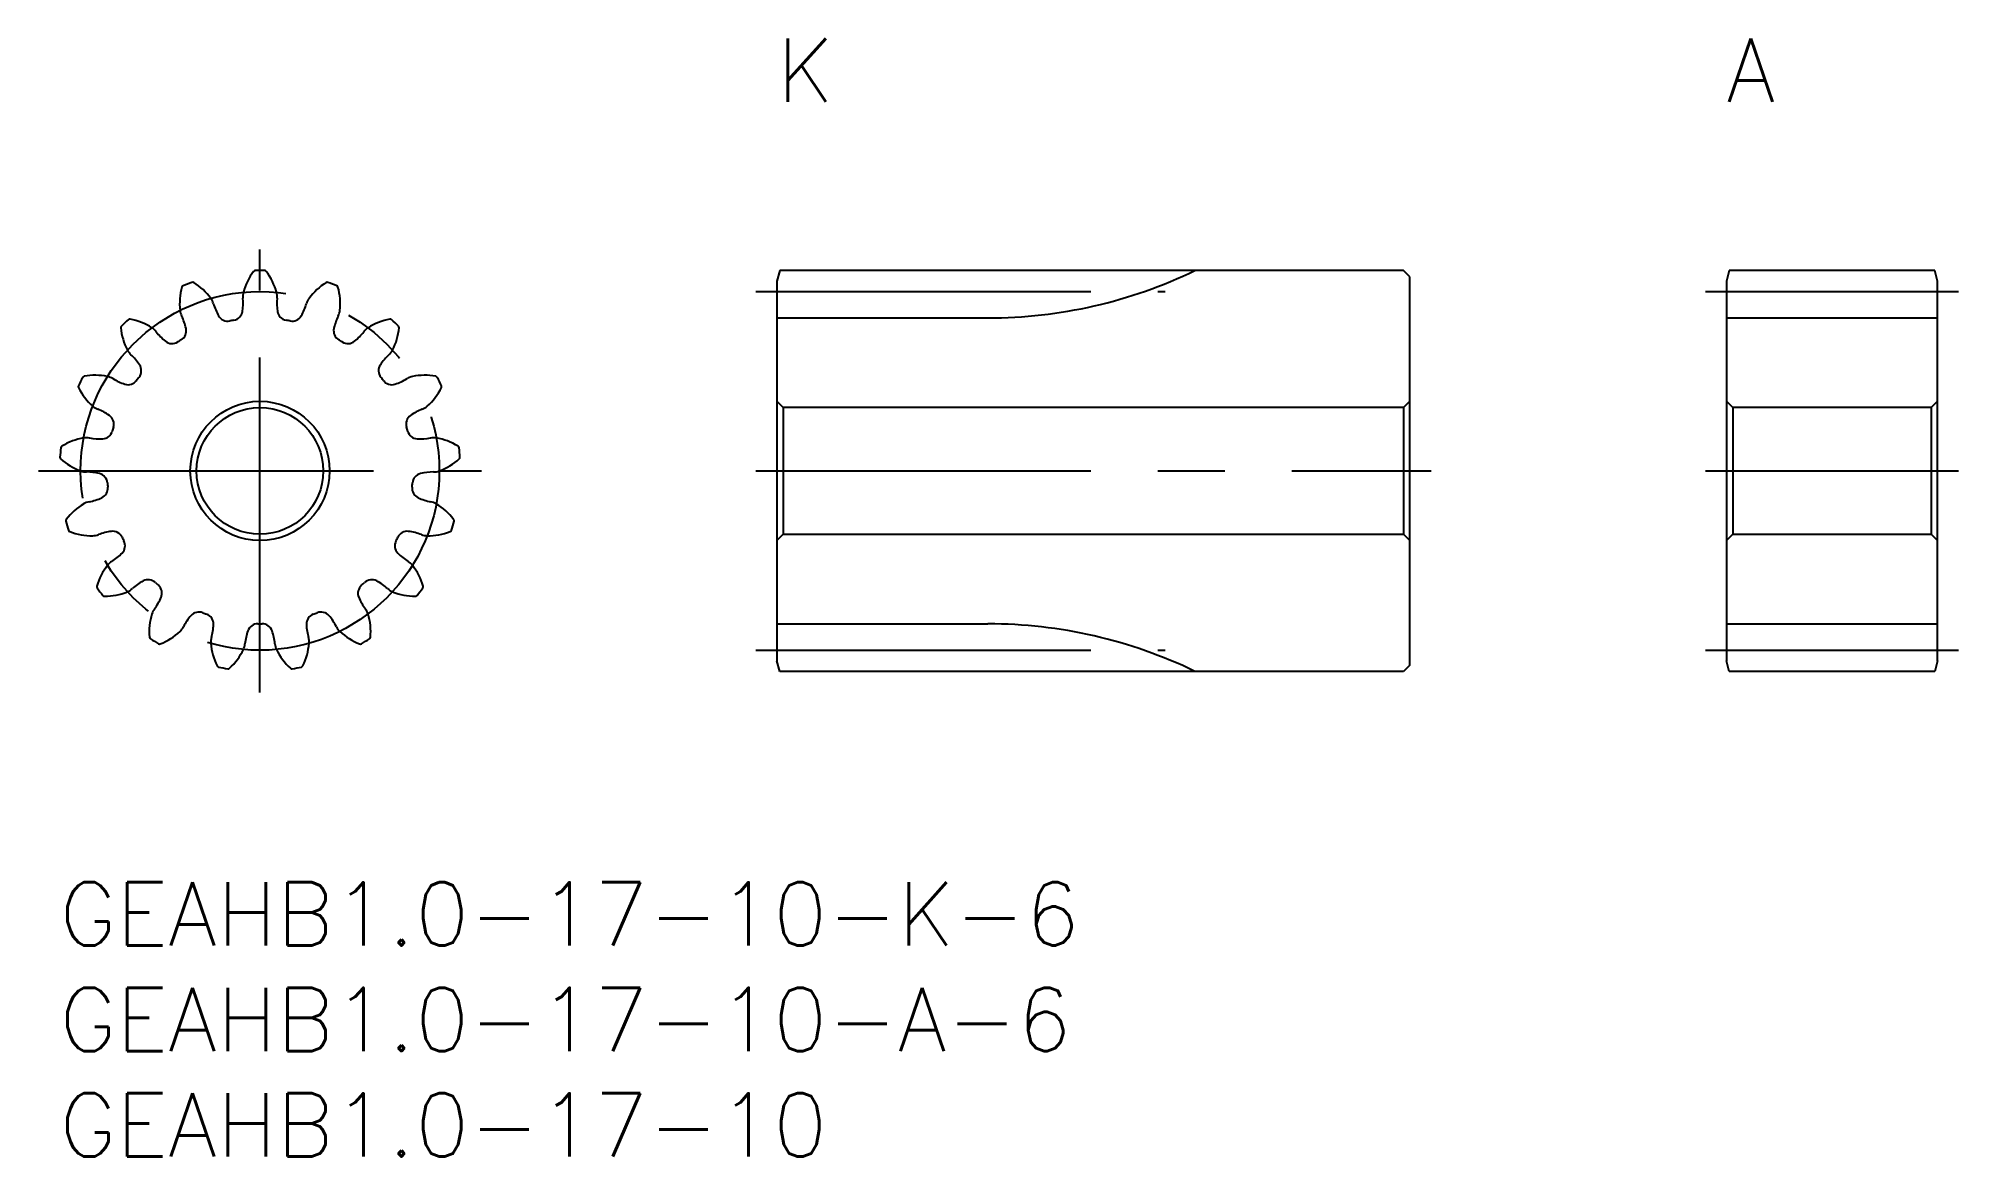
# Model space of a CAD drawing. Extents: x -1 to 90, y -13 to 40.
import ezdxf

# ---------------------------------------------------------------- set-up
doc = ezdxf.new("R2010")
doc.units = 0
doc.header["$LTSCALE"] = 0.5
doc.linetypes.add('CENTER', pattern=[50.8, 31.75, -6.35, 6.35, -6.35])
for name, color, linetype in [('MSM_CENTER', 1, 'CENTER'), ('MSM_CONTINUOUS', 7, 'CONTINUOUS'), ('MSM_PART_NUMBER', 7, 'CONTINUOUS')]:
    doc.layers.add(name, color=color, linetype=linetype)
doc.styles.get("Standard").update_dxf_attribs({"font": 'txt.shx', "height": 1, "bigfont": 'bigfont.shx'})

# ---------------------------------------------------------------- blocks, each defined once
blk = doc.blocks.new('*U3')
at = {"layer": 'MSM_PART_NUMBER'}
blk.add_text('GEAHB1.0-17-10-A-6', height=3, dxfattribs=at).set_placement((0, -8))
blk = doc.blocks.new('*U4')
at = {"layer": 'MSM_PART_NUMBER'}
blk.add_text('GEAHB1.0-17-10-K-6', height=3, dxfattribs=at).set_placement((0, -3))
blk = doc.blocks.new('*U5')
at = {"layer": 'MSM_PART_NUMBER'}
blk.add_text('K', height=3, dxfattribs=at).set_placement((34, 37))
blk = doc.blocks.new('*U6')
at = {"layer": 'MSM_PART_NUMBER'}
blk.add_text('A', height=3, dxfattribs=at).set_placement((79, 37))
blk = doc.blocks.new('*U7')
at = {"layer": 'MSM_PART_NUMBER'}
blk.add_text('GEAHB1.0-17-10', height=3, dxfattribs=at).set_placement((0, -13))

msp = doc.modelspace()

# ---------------------------------------------------------------- linework, layer by layer
at = {"layer": 'MSM_CENTER'}
for p, q in [((9.5, 9), (9.5, 30)), ((33, 28), (52.395, 28)), ((78, 28), (90, 28)), ((-1, 19.5), (20, 19.5)), ((33, 19.5), (65, 19.5)), ((78, 19.5), (90, 19.5)), ((33, 11), (52.395, 11)), ((78, 11), (90, 11))]:
    msp.add_line(p, q, dxfattribs=at)
msp.add_circle((9.5, 19.5), 8.5, dxfattribs=at)
at = {"layer": 'MSM_CONTINUOUS'}
for p, q in [((34.134, 29), (34, 28.5)), ((34, 28.5), (34, 10.5)), ((63.7, 29), (34.134, 29)), ((64, 28.7), (63.7, 29)), ((64, 10.3), (64, 28.7)), ((79.134, 29), (79, 28.5)), ((79, 28.5), (79, 10.5)), ((88.866, 29), (79.134, 29)), ((89, 28.5), (88.866, 29)), ((89, 10.5), (89, 28.5)), ((34, 26.75), (44, 26.75)), ((79, 26.75), (89, 26.75)), ((34, 22.8), (34.3, 22.5)), ((63.7, 22.5), (64, 22.8)), ((79, 22.8), (79.3, 22.5)), ((88.7, 22.5), (89, 22.8)), ((34.3, 22.5), (34.3, 16.5)), ((63.7, 22.5), (34.3, 22.5)), ((63.7, 22.5), (63.7, 16.5)), ((79.3, 22.5), (79.3, 16.5)), ((88.7, 22.5), (79.3, 22.5)), ((88.7, 22.5), (88.7, 16.5)), ((34.3, 16.5), (34, 16.2)), ((34.3, 16.5), (63.7, 16.5)), ((64, 16.2), (63.7, 16.5)), ((79.3, 16.5), (79, 16.2)), ((79.3, 16.5), (88.7, 16.5)), ((89, 16.2), (88.7, 16.5)), ((34, 12.25), (44, 12.25)), ((79, 12.25), (89, 12.25)), ((34.134, 10), (34, 10.5)), ((64, 10.3), (63.7, 10)), ((79.134, 10), (79, 10.5)), ((89, 10.5), (88.866, 10)), ((63.7, 10), (34.134, 10)), ((88.866, 10), (79.134, 10))]:
    msp.add_line(p, q, dxfattribs=at)
for radius in [3.3, 3]:
    msp.add_circle((9.5, 19.5), radius, dxfattribs=at)
for centre, radius, start, end in [((8.527, 27.428), 2.833, 163.96699, 186.47059), ((5.899, 28.183), 0.1, 112.52165, 163.96699), ((9.5, 19.5), 9.5, 109.83129, 112.52165), ((6.311, 28.343), 0.1, 58.38595, 109.8313), ((4.878, 26.015), 2.833, 35.88235, 58.38595), ((11.456, 27.244), 2.833, 142.79052, 165.29412), ((9.279, 28.897), 0.1, 91.34518, 142.79052), ((9.5, 19.5), 9.5, 88.65482, 91.34518), ((9.721, 28.897), 0.1, 37.20946, 88.65481), ((7.544, 27.244), 2.833, 14.70588, 37.20948), ((14.122, 26.015), 2.833, 121.61405, 144.11765), ((12.689, 28.343), 0.1, 70.16871, 121.61405), ((9.5, 19.5), 9.5, 67.47835, 70.16871), ((13.101, 28.183), 0.1, 16.03301, 67.47836), ((10.473, 27.428), 2.833, 353.52941, 16.03301), ((44, 49.25), 22.5, 270, 295.84193), ((6.517, 27.2), 0.811, 16.1493, 35.88236), ((9.808, 28.153), 2.615, 196.14929, 209.91248), ((6.087, 27.458), 2.615, 351.26399, 5.02718), ((9.5, 27.758), 0.811, 165.29411, 185.02717), ((9.5, 27.758), 0.811, 354.97283, 14.70589), ((12.913, 27.458), 2.615, 174.97282, 188.73601), ((9.192, 28.153), 2.615, 330.08752, 343.85071), ((12.483, 27.2), 0.811, 144.11764, 163.8507), ((9.5, 19.5), 9.5, 131.00776, 133.69812), ((3.332, 26.593), 0.1, 79.5624, 131.00778), ((2.837, 23.905), 2.833, 57.05882, 79.56242), ((6.517, 27.2), 0.811, 186.47058, 206.20364), ((3.443, 25.687), 2.615, 12.44046, 26.20365), ((7.974, 27.098), 0.5, 209.91248, 281.35336), ((9.5, 19.5), 7.25, 99.82311, 101.35336), ((8.178, 27.136), 0.5, 279.82312, 351.264), ((10.822, 27.136), 0.5, 188.73601, 260.17688), ((9.5, 19.5), 7.25, 78.64664, 80.17688), ((11.026, 27.098), 0.5, 258.64665, 330.08753), ((15.557, 25.687), 2.615, 153.79635, 167.55954), ((12.483, 27.2), 0.811, 333.79636, 353.52942), ((16.163, 23.905), 2.833, 100.43758, 122.94118), ((15.668, 26.593), 0.1, 48.99224, 100.43758), ((9.5, 19.5), 9.5, 46.30188, 48.99224), ((3.006, 26.296), 0.1, 133.69812, 185.14346), ((5.728, 26.541), 2.833, 185.14346, 207.64706), ((3.937, 25.603), 0.811, 37.32577, 57.05883), ((6.661, 27.68), 2.615, 217.32576, 231.08895), ((5.333, 26.034), 0.5, 231.08895, 302.52983), ((9.5, 19.5), 7.25, 120.99959, 122.52983), ((5.509, 26.143), 0.5, 300.99959, 12.44047), ((13.491, 26.143), 0.5, 167.55954, 239.00041), ((9.5, 19.5), 7.25, 57.47017, 59.00041), ((13.667, 26.034), 0.5, 237.47018, 308.91105), ((12.339, 27.68), 2.615, 308.91105, 322.67424), ((15.063, 25.603), 0.811, 122.94117, 142.67423), ((13.272, 26.541), 2.833, 332.35294, 354.85654), ((15.994, 26.296), 0.1, 354.85657, 46.30189), ((3.937, 25.603), 0.811, 207.64705, 227.38012), ((1.617, 23.081), 2.615, 33.61693, 47.38012), ((17.383, 23.081), 2.615, 132.61988, 146.38307), ((15.063, 25.603), 0.811, 312.61988, 332.35295), ((9.5, 19.5), 9.5, 152.18423, 154.87459), ((1.186, 23.886), 0.1, 100.7389, 152.18424), ((1.695, 21.201), 2.833, 78.23529, 100.7389), ((2.108, 23.181), 0.811, 58.50224, 78.2353), ((3.898, 26.102), 2.615, 238.50223, 252.26542), ((3.254, 24.087), 0.5, 252.26542, 323.7063), ((9.5, 19.5), 7.25, 142.17606, 143.7063), ((3.378, 24.253), 0.5, 322.17606, 33.61694), ((15.622, 24.253), 0.5, 146.38307, 217.82394), ((9.5, 19.5), 7.25, 36.2937, 37.82394), ((15.746, 24.087), 0.5, 216.2937, 287.73459), ((15.102, 26.102), 2.615, 287.73458, 301.49777), ((16.892, 23.181), 0.811, 101.7647, 121.49776), ((17.305, 21.201), 2.833, 79.2611, 101.76471), ((17.814, 23.886), 0.1, 27.81577, 79.2611), ((9.5, 19.5), 9.5, 25.12541, 27.81577), ((0.989, 23.491), 0.1, 154.87459, 206.31993), ((3.439, 24.703), 2.833, 206.31993, 228.82353), ((15.561, 24.703), 2.833, 311.17647, 333.68007), ((18.011, 23.491), 0.1, 333.68007, 25.12542), ((2.108, 23.181), 0.811, 228.82352, 248.55659), ((0.855, 19.992), 2.615, 54.7934, 68.55659), ((2.075, 21.72), 0.5, 343.35253, 54.79341), ((16.925, 21.72), 0.5, 125.20659, 196.64747), ((18.145, 19.992), 2.615, 111.44341, 125.2066), ((16.892, 23.181), 0.811, 291.44341, 311.17648), ((1.608, 18.267), 2.833, 99.41176, 121.91537), ((1.277, 20.262), 0.811, 79.67871, 99.41177), ((1.891, 23.633), 2.615, 259.6787, 273.44189), ((2.018, 21.521), 0.5, 273.44189, 344.88277), ((9.5, 19.5), 7.25, 163.35253, 164.88277), ((9.5, 19.5), 7.25, 15.11723, 16.64747), ((16.982, 21.521), 0.5, 195.11724, 266.55811), ((17.109, 23.633), 2.615, 266.55811, 280.3213), ((17.723, 20.262), 0.811, 80.58823, 100.32129), ((17.392, 18.267), 2.833, 58.08463, 80.58824), ((0.122, 20.147), 0.1, 176.05106, 227.4964), ((9.5, 19.5), 9.5, 173.3607, 176.05106), ((1.969, 22.162), 2.833, 227.4964, 250), ((0.163, 20.587), 0.1, 121.91537, 173.36072), ((17.031, 22.162), 2.833, 290, 312.5036), ((18.837, 20.587), 0.1, 6.6393, 58.08463), ((9.5, 19.5), 9.5, 3.94894, 6.6393), ((18.878, 20.147), 0.1, 312.50363, 3.94895), ((1.277, 20.262), 0.811, 249.99999, 269.73306), ((1.261, 16.836), 2.615, 75.96987, 89.73306), ((1.774, 18.888), 0.5, 4.529, 75.96988), ((17.226, 18.888), 0.5, 104.03013, 175.471), ((17.739, 16.836), 2.615, 90.26694, 104.03013), ((17.723, 20.262), 0.811, 270.26694, 290.00001), ((0.912, 20.605), 2.615, 280.85517, 294.61836), ((1.793, 18.682), 0.5, 294.61836, 6.05924), ((9.5, 19.5), 7.25, 184.529, 186.05924), ((17.207, 18.682), 0.5, 173.94077, 245.38165), ((9.5, 19.5), 7.25, 353.94076, 355.471), ((18.088, 20.605), 2.615, 245.38164, 259.14483), ((2.587, 15.499), 2.833, 120.58823, 143.09184), ((1.557, 17.24), 0.811, 100.85518, 120.58824), ((17.443, 17.24), 0.811, 59.41176, 79.14482), ((16.413, 15.499), 2.833, 36.90816, 59.41177), ((0.401, 17.141), 0.1, 143.09181, 194.53719), ((9.5, 19.5), 9.5, 194.53717, 197.22753), ((0.522, 16.716), 0.1, 197.22753, 248.67287), ((1.516, 19.262), 2.833, 248.67287, 271.17647), ((1.557, 17.24), 0.811, 271.17646, 290.90953), ((2.78, 14.04), 2.615, 97.14634, 110.90953), ((2.517, 16.138), 0.5, 25.70547, 97.14635), ((16.483, 16.138), 0.5, 82.85365, 154.29453), ((16.22, 14.04), 2.615, 69.09047, 82.85366), ((17.443, 17.24), 0.811, 249.09047, 268.82354), ((17.484, 19.262), 2.833, 268.82353, 291.32713), ((18.478, 16.716), 0.1, 291.32713, 342.77248), ((9.5, 19.5), 9.5, 342.77247, 345.46283), ((18.599, 17.141), 0.1, 345.46283, 36.90816), ((1.093, 17.428), 2.615, 302.03164, 315.79484), ((9.5, 19.5), 7.25, 205.70547, 207.23571), ((2.609, 15.953), 0.5, 315.79483, 27.23571), ((16.391, 15.953), 0.5, 152.7643, 224.20517), ((9.5, 19.5), 7.25, 332.76429, 334.29453), ((17.907, 17.428), 2.615, 224.20517, 237.96836), ((4.499, 13.272), 2.833, 141.76471, 164.26831), ((2.91, 14.524), 0.811, 122.03165, 141.76471), ((16.09, 14.524), 0.811, 38.23529, 57.96835), ((14.501, 13.272), 2.833, 15.73169, 38.23529), ((1.868, 14.013), 0.1, 164.26831, 215.71366), ((9.5, 19.5), 9.5, 215.71364, 218.404), ((2.141, 16.394), 2.833, 269.84934, 292.35294), ((2.91, 14.524), 0.811, 292.35293, 312.086), ((5.206, 11.981), 2.615, 118.32281, 132.086), ((4.203, 13.843), 0.5, 46.88193, 118.32282), ((9.5, 19.5), 7.25, 226.88194, 228.41218), ((4.356, 13.703), 0.5, 336.9713, 48.41218), ((14.644, 13.703), 0.5, 131.58783, 203.0287), ((9.5, 19.5), 7.25, 311.58782, 313.11806), ((14.797, 13.843), 0.5, 61.67719, 133.11806), ((13.794, 11.981), 2.615, 47.914, 61.67719), ((16.09, 14.524), 0.811, 227.914, 247.64707), ((16.859, 16.394), 2.833, 247.64706, 270.15066), ((9.5, 19.5), 9.5, 321.596, 324.28636), ((17.132, 14.013), 0.1, 324.28636, 15.73169), ((2.134, 13.661), 0.1, 218.404, 269.84934), ((5.153, 12.479), 0.811, 143.20812, 162.94118), ((2.409, 14.531), 2.615, 323.20811, 336.97131), ((6.604, 12.311), 0.5, 68.0584, 139.49929), ((9.5, 19.5), 7.25, 248.05841, 249.58865), ((9.5, 19.5), 7.25, 290.41135, 291.94159), ((12.396, 12.311), 0.5, 40.50072, 111.94159), ((16.591, 14.531), 2.615, 203.0287, 216.79189), ((13.847, 12.479), 0.811, 17.05882, 36.79188), ((16.866, 13.661), 0.1, 270.15066, 321.59601), ((7.086, 11.886), 2.833, 162.94118, 185.44478), ((3.76, 13.945), 2.833, 291.02581, 313.52941), ((5.153, 12.479), 0.811, 313.5294, 333.26247), ((8.213, 10.938), 2.615, 139.49928, 153.26248), ((6.797, 12.237), 0.5, 358.14778, 69.58865), ((4.683, 12.305), 2.615, 344.38458, 358.14778), ((11.393, 11.051), 2.615, 160.67575, 174.43895), ((9.397, 11.751), 0.5, 89.23489, 160.67576), ((9.5, 19.5), 7.25, 269.23488, 270.76512), ((9.603, 11.751), 0.5, 19.32425, 90.76512), ((7.607, 11.051), 2.615, 5.56105, 19.32425), ((12.203, 12.237), 0.5, 110.41136, 181.85223), ((14.317, 12.305), 2.615, 181.85223, 195.61542), ((10.787, 10.938), 2.615, 26.73752, 40.50072), ((13.847, 12.479), 0.811, 206.73753, 226.4706), ((15.24, 13.945), 2.833, 226.47059, 248.97419), ((11.914, 11.886), 2.833, 354.55522, 17.05882), ((44, -10.25), 22.5, 64.15807, 90), ((4.365, 11.626), 0.1, 185.44478, 236.89013), ((9.5, 19.5), 9.5, 236.89011, 239.58047), ((4.741, 11.394), 0.1, 239.58047, 291.02581), ((7.983, 11.383), 0.811, 164.38459, 184.11766), ((10, 11.528), 2.833, 184.11765, 206.62125), ((6.154, 12.247), 2.833, 312.20228, 334.70588), ((7.983, 11.383), 0.811, 334.70587, 354.43894), ((11.017, 11.383), 0.811, 185.56106, 205.29413), ((12.846, 12.247), 2.833, 205.29412, 227.79772), ((9, 11.528), 2.833, 333.37875, 355.88235), ((11.017, 11.383), 0.811, 355.88234, 15.61541), ((14.259, 11.394), 0.1, 248.97421, 300.41954), ((9.5, 19.5), 9.5, 300.41953, 303.10989), ((14.635, 11.626), 0.1, 303.10989, 354.55522), ((7.556, 10.303), 0.1, 206.62125, 258.0666), ((9.5, 19.5), 9.5, 258.06658, 260.75694), ((7.99, 10.222), 0.1, 260.75694, 312.20228), ((11.01, 10.222), 0.1, 227.79772, 279.24307), ((9.5, 19.5), 9.5, 279.24306, 281.93342), ((11.444, 10.303), 0.1, 281.93342, 333.37875)]:
    msp.add_arc(centre, radius, start, end, dxfattribs=at)

# ---------------------------------------------------------------- block references
for name in ['*U5', '*U6', '*U4', '*U3', '*U7']:
    msp.add_blockref(name, (0, 0), dxfattribs=at)

doc.saveas('drawing.dxf')
